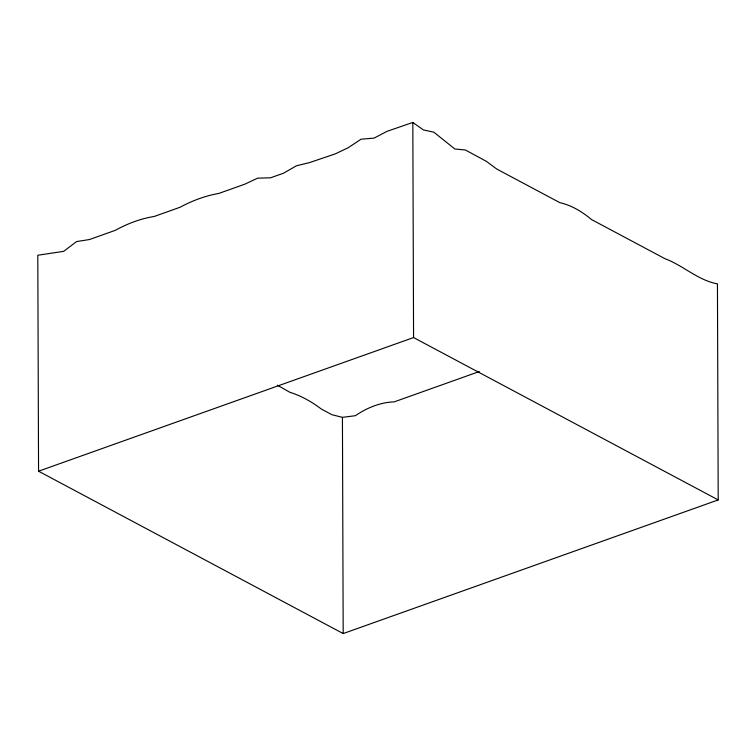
<?xml version="1.0" encoding="UTF-8"?>
<svg xmlns="http://www.w3.org/2000/svg" width="756" height="756" viewBox="0 0 756 756"><rect width="100%" height="100%" fill="white"/><g stroke="black" fill="none" stroke-linecap="round" stroke-linejoin="round"><path stroke-width="1.13" d="M38.556 471.205L413.57 337.563L718.2 499.924L717.444 283.859C697.911 280.287 683.197 265.45 664.93 258.675L591.4 219.486A116.755 66.15 70.4 0 0 559.894 202.684L496.862 169.098L486.354 161.321L465.337 149.971L454.857 149.008L433.821 132.168L423.332 129.909L412.823 122.434L386.959 131.374L374.031 138.131L361.084 139.208L348.166 147.741L335.248 153.893L309.384 162.634L296.446 165.781L283.519 173.2L270.591 177.802L257.645 178.161L244.717 184.218L218.853 193.432A160.555 112.332 -61.9 0 0 180.06 207.257L154.196 216.471A149.849 104.848 -61.9 0 0 115.403 230.296L89.539 239.52L76.592 241.57L63.684 251.351L37.8 255.235L38.556 471.205L343.186 633.566L718.2 499.924M479.295 371.536L394.159 401.88A92.553 64.761 -61.9 0 0 355.367 415.705L342.43 417.35L331.931 414.713L321.432 409.109A160.707 91.06 70.4 0 0 289.917 392.317L277.31 385.182M412.823 122.434L413.57 337.563M342.43 417.35L343.186 633.566"/></g></svg>
